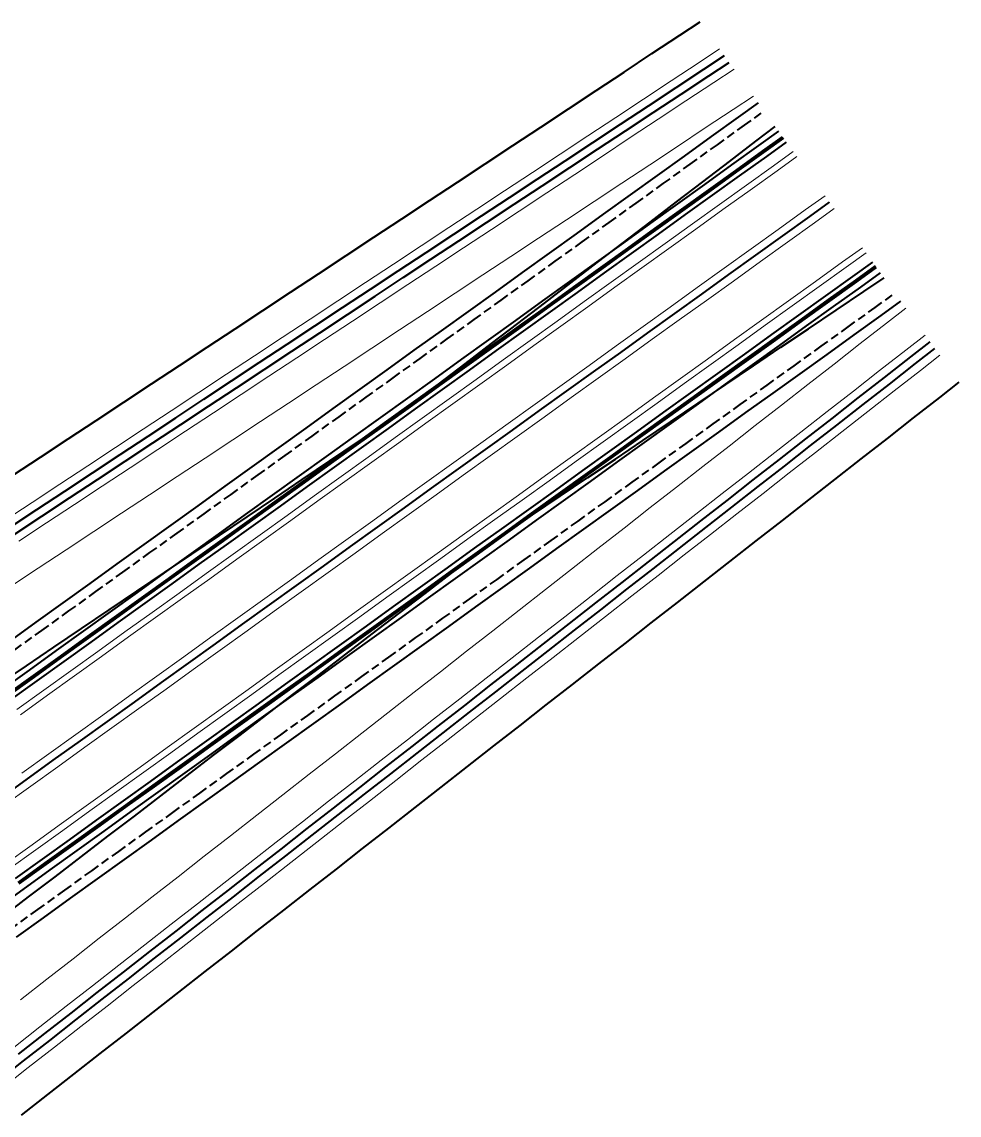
# Model space of a CAD drawing. Header units: feet. Extents: x 85617 to 85865, y 436878 to 437298.
# Drawn here: x 85809.1 to 85865.5, y 437232.1 to 437297.8 of the extents above; entities that cross this region are included whole.
import ezdxf

# ---------------------------------------------------------------- set-up
doc = ezdxf.new("R2010")
doc.units = ezdxf.units.FT
doc.header["$MEASUREMENT"] = 0
for name, pattern in [('( Dashed )', [0.75, 0.5, -0.25]), ('AM-AS', [16, 10, -2, 2, -2]), ('BV-GELEIDERAIL', [16, 10, -3, -3]), ('VW-3-3_STREEP15-N', [6, 3, -3]), ('VW-DOORGETROKKEN_015-N', [0])]:
    doc.linetypes.add(name, pattern=pattern)
for name, color, linetype, lineweight in [('N-WE-AM-AS-G', 10, 'AM-AS', 13), ('N-WE-BV-GELEIDECONSTRUCTIE_ACHTERZIJDE-G', 210, 'Continuous', 40), ('N-WE-BV-GELEIDECONSTRUCTIE_GELEIDERAIL-G', 210, 'BV-GELEIDERAIL', 40), ('N-WE-BV-GELEIDECONSTRUCTIE_UITBUIGING-G', 30, '( Dashed )', 40), ('N-WE-BV-GELEIDECONSTRUCTIE_VOORZIJDE-G', 210, 'Continuous', 40), ('N-WE-GW-BERM-G', 90, 'Continuous', 40), ('N-WE-GW-CUNET-G', 90, 'Continuous', 40), ('N-WE-GW-GRONDWERKLIJN_TEEN-G', 90, 'Continuous', 0), ('N-WE-GW-WATERGANG_BODEM-G', 90, 'Continuous', 40), ('N-WE-GW-WATERGANG_INSTEEK-G', 90, 'Continuous', 40), ('N-WE-GW-WATERGANG_WATERLIJN_WINTERPEIL-G', 7, 'Continuous', 0), ('N-WE-GW-ZANDLIJN-G', 20, 'Continuous', 40), ('N-WE-VH-KANTVERHARDING-G', 7, 'Continuous', 0), ('N-WE-VH-VERHARDING_KNIKLIJN-G', 251, 'Continuous', 40), ('N-WE-VW-MARKERING_LANGS_STREEP_33_015-G', 7, 'VW-3-3_STREEP15-N', 0), ('N-WE-VW-MARKERING_LANGS_STREEP_DOORGETROKKEN_015-G', 7, 'VW-DOORGETROKKEN_015-N', 0)]:
    doc.layers.add(name, color=color, linetype=linetype, lineweight=lineweight)

# ---------------------------------------------------------------- blocks, each defined once
blk = doc.blocks.new('*U4')
at = {"layer": 'N-WE-GW-CUNET-G', "flags": 128}
blk.add_lwpolyline([(85832.582, 437274.808), (85834.171, 437276.024), (85835.76, 437277.24), (85837.349, 437278.456), (85838.938, 437279.672), (85840.527, 437280.888), (85842.116, 437282.105), (85843.704, 437283.321), (85845.293, 437284.537), (85846.882, 437285.753), (85848.471, 437286.969), (85850.06, 437288.185), (85851.649, 437289.401), (85853.238, 437290.617), (85854.404, 437291.509)], dxfattribs=at)
blk = doc.blocks.new('*U5')
at = {"layer": 'N-WE-GW-CUNET-G', "flags": 128}
blk.add_lwpolyline([(85838.16, 437267.048), (85839.819, 437268.166), (85841.478, 437269.285), (85843.137, 437270.404), (85844.796, 437271.522), (85846.455, 437272.641), (85848.114, 437273.76), (85849.773, 437274.878), (85851.432, 437275.997), (85853.091, 437277.116), (85854.75, 437278.234), (85856.409, 437279.353), (85858.068, 437280.472), (85859.727, 437281.59), (85860.944, 437282.411)], dxfattribs=at)

msp = doc.modelspace()

# ---------------------------------------------------------------- linework, layer by layer
at = {"layer": 'N-WE-AM-AS-G'}
msp.add_polyline3d([(85808.982, 437251.958, 1.75), (85811.012, 437253.417, 1.7), (85813.042, 437254.876, 1.65), (85815.072, 437256.336, 1.6), (85817.102, 437257.795, 1.55), (85819.132, 437259.254, 1.5), (85821.162, 437260.713, 1.45), (85823.191, 437262.173, 1.4), (85825.221, 437263.632, 1.35), (85827.251, 437265.091, 1.3), (85829.281, 437266.55, 1.25), (85831.311, 437268.009, 1.2), (85833.341, 437269.469, 1.15), (85835.371, 437270.928, 1.1), (85837.401, 437272.387, 1.05), (85839.431, 437273.846, 1), (85841.461, 437275.306, 0.95), (85843.491, 437276.765, 0.9), (85845.521, 437278.224, 0.85), (85847.551, 437279.683, 0.8), (85849.581, 437281.142, 0.75), (85851.611, 437282.602, 0.7), (85853.641, 437284.061, 0.65), (85855.671, 437285.52, 0.6), (85857.674, 437286.96, 0.551)], dxfattribs=at)
at = {"layer": 'N-WE-BV-GELEIDECONSTRUCTIE_ACHTERZIJDE-G'}
for points in [[(85807.954, 437257.671, 1.504), (85809.578, 437258.839, 1.464), (85811.202, 437260.006, 1.424), (85812.826, 437261.173, 1.384), (85814.45, 437262.341, 1.344), (85816.074, 437263.508, 1.304), (85817.697, 437264.676, 1.264), (85819.321, 437265.843, 1.224), (85820.945, 437267.01, 1.184), (85822.569, 437268.178, 1.144), (85824.193, 437269.345, 1.104), (85825.817, 437270.513, 1.064), (85827.441, 437271.68, 1.024), (85829.065, 437272.847, 0.984), (85830.689, 437274.015, 0.944), (85832.313, 437275.182, 0.904), (85833.937, 437276.349, 0.864), (85835.561, 437277.517, 0.824), (85837.185, 437278.684, 0.784), (85838.809, 437279.852, 0.744), (85840.433, 437281.019, 0.704), (85842.057, 437282.186, 0.664), (85843.681, 437283.354, 0.624), (85845.305, 437284.521, 0.584), (85846.929, 437285.688, 0.544), (85848.553, 437286.856, 0.504), (85850.177, 437288.023, 0.464), (85851.801, 437289.191, 0.424), (85853.424, 437290.358, 0.384), (85854.616, 437291.214, 0.355)], [(85807.954, 437257.671, 2.294), (85809.578, 437258.839, 2.254), (85811.202, 437260.006, 2.214), (85812.826, 437261.173, 2.174), (85814.45, 437262.341, 2.134), (85816.074, 437263.508, 2.094), (85817.697, 437264.676, 2.054), (85819.321, 437265.843, 2.014), (85820.945, 437267.01, 1.974), (85822.569, 437268.178, 1.934), (85824.193, 437269.345, 1.894), (85825.817, 437270.513, 1.854), (85827.441, 437271.68, 1.814), (85829.065, 437272.847, 1.774), (85830.689, 437274.015, 1.734), (85832.313, 437275.182, 1.694), (85833.937, 437276.349, 1.654), (85835.561, 437277.517, 1.614), (85837.185, 437278.684, 1.574), (85838.809, 437279.852, 1.534), (85840.433, 437281.019, 1.494), (85842.057, 437282.186, 1.454), (85843.681, 437283.354, 1.414), (85845.305, 437284.521, 1.374), (85846.929, 437285.688, 1.334), (85848.553, 437286.856, 1.294), (85850.177, 437288.023, 1.254), (85851.801, 437289.191, 1.214), (85853.424, 437290.358, 1.174), (85854.616, 437291.214, 1.145)], [(85807.574, 437244.494, 1.664), (85809.198, 437245.661, 1.624), (85810.822, 437246.828, 1.584), (85812.446, 437247.996, 1.544), (85814.07, 437249.163, 1.504), (85815.694, 437250.33, 1.464), (85817.318, 437251.498, 1.424), (85818.942, 437252.665, 1.384), (85820.566, 437253.833, 1.344), (85822.19, 437255, 1.304), (85823.814, 437256.167, 1.264), (85825.438, 437257.335, 1.224), (85827.062, 437258.502, 1.184), (85828.685, 437259.67, 1.144), (85830.309, 437260.837, 1.104), (85831.933, 437262.004, 1.064), (85833.557, 437263.172, 1.024), (85835.181, 437264.339, 0.984), (85836.805, 437265.506, 0.944), (85838.429, 437266.674, 0.904), (85840.053, 437267.841, 0.864), (85841.677, 437269.009, 0.824), (85843.301, 437270.176, 0.784), (85844.925, 437271.343, 0.744), (85846.549, 437272.511, 0.704), (85848.173, 437273.678, 0.664), (85849.797, 437274.845, 0.624), (85851.421, 437276.013, 0.584), (85853.045, 437277.18, 0.544), (85854.669, 437278.348, 0.504), (85856.293, 437279.515, 0.464), (85857.917, 437280.682, 0.424), (85859.541, 437281.85, 0.384), (85860.732, 437282.706, 0.355)], [(85807.574, 437244.494, 2.454), (85809.198, 437245.661, 2.414), (85810.822, 437246.828, 2.374), (85812.446, 437247.996, 2.334), (85814.07, 437249.163, 2.294), (85815.694, 437250.33, 2.254), (85817.318, 437251.498, 2.214), (85818.942, 437252.665, 2.174), (85820.566, 437253.833, 2.134), (85822.19, 437255, 2.094), (85823.814, 437256.167, 2.054), (85825.438, 437257.335, 2.014), (85827.062, 437258.502, 1.974), (85828.685, 437259.67, 1.934), (85830.309, 437260.837, 1.894), (85831.933, 437262.004, 1.854), (85833.557, 437263.172, 1.814), (85835.181, 437264.339, 1.774), (85836.805, 437265.506, 1.734), (85838.429, 437266.674, 1.694), (85840.053, 437267.841, 1.654), (85841.677, 437269.009, 1.614), (85843.301, 437270.176, 1.574), (85844.925, 437271.343, 1.534), (85846.549, 437272.511, 1.494), (85848.173, 437273.678, 1.454), (85849.797, 437274.845, 1.414), (85851.421, 437276.013, 1.374), (85853.045, 437277.18, 1.334), (85854.669, 437278.348, 1.294), (85856.293, 437279.515, 1.254), (85857.917, 437280.682, 1.214), (85859.541, 437281.85, 1.174), (85860.732, 437282.706, 1.145)]]:
    msp.add_polyline3d(points, dxfattribs=at)
at = {"layer": 'N-WE-BV-GELEIDECONSTRUCTIE_GELEIDERAIL-G'}
for points in [[(85808.187, 437257.347, 1.524), (85809.811, 437258.514, 1.484), (85811.435, 437259.681, 1.444), (85813.059, 437260.849, 1.404), (85814.683, 437262.016, 1.364), (85816.307, 437263.183, 1.324), (85817.931, 437264.351, 1.284), (85819.555, 437265.518, 1.244), (85821.179, 437266.686, 1.204), (85822.803, 437267.853, 1.164), (85824.427, 437269.02, 1.124), (85826.051, 437270.188, 1.084), (85827.675, 437271.355, 1.044), (85829.299, 437272.522, 1.004), (85830.923, 437273.69, 0.964), (85832.547, 437274.857, 0.924), (85834.17, 437276.025, 0.884), (85835.794, 437277.192, 0.844), (85837.418, 437278.359, 0.804), (85839.042, 437279.527, 0.764), (85840.666, 437280.694, 0.724), (85842.29, 437281.862, 0.684), (85843.914, 437283.029, 0.644), (85845.538, 437284.196, 0.604), (85847.162, 437285.364, 0.564), (85848.786, 437286.531, 0.524), (85850.41, 437287.698, 0.484), (85852.034, 437288.866, 0.444), (85853.658, 437290.033, 0.404), (85854.849, 437290.89, 0.375)], [(85808.965, 437245.986, 1.644), (85810.589, 437247.153, 1.604), (85812.212, 437248.321, 1.564), (85813.836, 437249.488, 1.524), (85815.46, 437250.655, 1.484), (85817.084, 437251.823, 1.444), (85818.708, 437252.99, 1.404), (85820.332, 437254.157, 1.364), (85821.956, 437255.325, 1.324), (85823.58, 437256.492, 1.284), (85825.204, 437257.66, 1.244), (85826.828, 437258.827, 1.204), (85828.452, 437259.994, 1.164), (85830.076, 437261.162, 1.124), (85831.7, 437262.329, 1.084), (85833.324, 437263.496, 1.044), (85834.948, 437264.664, 1.004), (85836.572, 437265.831, 0.964), (85838.196, 437266.999, 0.924), (85839.82, 437268.166, 0.884), (85841.444, 437269.333, 0.844), (85843.068, 437270.501, 0.804), (85844.692, 437271.668, 0.764), (85846.316, 437272.835, 0.724), (85847.939, 437274.003, 0.684), (85849.563, 437275.17, 0.644), (85851.187, 437276.338, 0.604), (85852.811, 437277.505, 0.564), (85854.435, 437278.672, 0.524), (85856.059, 437279.84, 0.484), (85857.683, 437281.007, 0.444), (85859.307, 437282.174, 0.404), (85860.498, 437283.031, 0.375)]]:
    msp.add_polyline3d(points, dxfattribs=at)
at = {"layer": 'N-WE-BV-GELEIDECONSTRUCTIE_UITBUIGING-G'}
for points in [[(85808.702, 437260.057, 1.389), (85810.326, 437261.224, 1.349), (85811.95, 437262.391, 1.309), (85813.574, 437263.559, 1.269), (85815.198, 437264.726, 1.229), (85816.822, 437265.894, 1.189), (85818.446, 437267.061, 1.149), (85820.07, 437268.228, 1.109), (85821.694, 437269.396, 1.069), (85823.318, 437270.563, 1.029), (85824.942, 437271.73, 0.989), (85826.566, 437272.898, 0.949), (85828.19, 437274.065, 0.909), (85829.814, 437275.233, 0.869), (85831.438, 437276.4, 0.829), (85833.061, 437277.567, 0.789), (85834.685, 437278.735, 0.749), (85836.309, 437279.902, 0.709), (85837.933, 437281.07, 0.669), (85839.557, 437282.237, 0.629), (85841.181, 437283.404, 0.589), (85842.805, 437284.572, 0.549), (85844.429, 437285.739, 0.509), (85846.053, 437286.906, 0.469), (85847.677, 437288.074, 0.429), (85849.301, 437289.241, 0.389), (85850.925, 437290.409, 0.349), (85852.549, 437291.576, 0.309), (85853.74, 437292.432, 0.28)], [(85808.45, 437243.276, 1.589), (85810.074, 437244.443, 1.549), (85811.698, 437245.61, 1.509), (85813.321, 437246.778, 1.469), (85814.945, 437247.945, 1.429), (85816.569, 437249.113, 1.389), (85818.193, 437250.28, 1.349), (85819.817, 437251.447, 1.309), (85821.441, 437252.615, 1.269), (85823.065, 437253.782, 1.229), (85824.689, 437254.949, 1.189), (85826.313, 437256.117, 1.149), (85827.937, 437257.284, 1.109), (85829.561, 437258.452, 1.069), (85831.185, 437259.619, 1.029), (85832.809, 437260.786, 0.989), (85834.433, 437261.954, 0.949), (85836.057, 437263.121, 0.909), (85837.681, 437264.288, 0.869), (85839.305, 437265.456, 0.829), (85840.929, 437266.623, 0.789), (85842.553, 437267.791, 0.749), (85844.177, 437268.958, 0.709), (85845.801, 437270.125, 0.669), (85847.425, 437271.293, 0.629), (85849.048, 437272.46, 0.589), (85850.672, 437273.627, 0.549), (85852.296, 437274.795, 0.509), (85853.92, 437275.962, 0.469), (85855.544, 437277.13, 0.429), (85857.168, 437278.297, 0.389), (85858.792, 437279.464, 0.349), (85860.416, 437280.632, 0.309), (85861.607, 437281.488, 0.28)]]:
    msp.add_polyline3d(points, dxfattribs=at)
at = {"layer": 'N-WE-BV-GELEIDECONSTRUCTIE_VOORZIJDE-G'}
for points in [[(85808.421, 437257.022, 1.544), (85810.045, 437258.189, 1.504), (85811.669, 437259.357, 1.464), (85813.293, 437260.524, 1.424), (85814.917, 437261.691, 1.384), (85816.54, 437262.859, 1.344), (85818.164, 437264.026, 1.304), (85819.788, 437265.193, 1.264), (85821.412, 437266.361, 1.224), (85823.036, 437267.528, 1.184), (85824.66, 437268.696, 1.144), (85826.284, 437269.863, 1.104), (85827.908, 437271.03, 1.064), (85829.532, 437272.198, 1.024), (85831.156, 437273.365, 0.984), (85832.78, 437274.532, 0.944), (85834.404, 437275.7, 0.904), (85836.028, 437276.867, 0.864), (85837.652, 437278.035, 0.824), (85839.276, 437279.202, 0.784), (85840.9, 437280.369, 0.744), (85842.524, 437281.537, 0.704), (85844.148, 437282.704, 0.664), (85845.772, 437283.871, 0.624), (85847.396, 437285.039, 0.584), (85849.02, 437286.206, 0.544), (85850.644, 437287.374, 0.504), (85852.267, 437288.541, 0.464), (85853.891, 437289.708, 0.424), (85855.083, 437290.565, 0.395)], [(85808.421, 437257.022, 2.294), (85810.045, 437258.189, 2.254), (85811.669, 437259.357, 2.214), (85813.293, 437260.524, 2.174), (85814.917, 437261.691, 2.134), (85816.54, 437262.859, 2.094), (85818.164, 437264.026, 2.054), (85819.788, 437265.193, 2.014), (85821.412, 437266.361, 1.974), (85823.036, 437267.528, 1.934), (85824.66, 437268.696, 1.894), (85826.284, 437269.863, 1.854), (85827.908, 437271.03, 1.814), (85829.532, 437272.198, 1.774), (85831.156, 437273.365, 1.734), (85832.78, 437274.532, 1.694), (85834.404, 437275.7, 1.654), (85836.028, 437276.867, 1.614), (85837.652, 437278.035, 1.574), (85839.276, 437279.202, 1.534), (85840.9, 437280.369, 1.494), (85842.524, 437281.537, 1.454), (85844.148, 437282.704, 1.414), (85845.772, 437283.871, 1.374), (85847.396, 437285.039, 1.334), (85849.02, 437286.206, 1.294), (85850.644, 437287.374, 1.254), (85852.267, 437288.541, 1.214), (85853.891, 437289.708, 1.174), (85855.083, 437290.565, 1.145)], [(85808.731, 437246.311, 1.664), (85810.355, 437247.478, 1.624), (85811.979, 437248.645, 1.584), (85813.603, 437249.813, 1.544), (85815.227, 437250.98, 1.504), (85816.851, 437252.147, 1.464), (85818.475, 437253.315, 1.424), (85820.099, 437254.482, 1.384), (85821.723, 437255.65, 1.344), (85823.347, 437256.817, 1.304), (85824.971, 437257.984, 1.264), (85826.595, 437259.152, 1.224), (85828.219, 437260.319, 1.184), (85829.842, 437261.486, 1.144), (85831.466, 437262.654, 1.104), (85833.09, 437263.821, 1.064), (85834.714, 437264.989, 1.024), (85836.338, 437266.156, 0.984), (85837.962, 437267.323, 0.944), (85839.586, 437268.491, 0.904), (85841.21, 437269.658, 0.864), (85842.834, 437270.825, 0.824), (85844.458, 437271.993, 0.784), (85846.082, 437273.16, 0.744), (85847.706, 437274.328, 0.704), (85849.33, 437275.495, 0.664), (85850.954, 437276.662, 0.624), (85852.578, 437277.83, 0.584), (85854.202, 437278.997, 0.544), (85855.826, 437280.165, 0.504), (85857.45, 437281.332, 0.464), (85859.074, 437282.499, 0.424), (85860.265, 437283.356, 0.395)], [(85808.731, 437246.311, 2.414), (85810.355, 437247.478, 2.374), (85811.979, 437248.645, 2.334), (85813.603, 437249.813, 2.294), (85815.227, 437250.98, 2.254), (85816.851, 437252.147, 2.214), (85818.475, 437253.315, 2.174), (85820.099, 437254.482, 2.134), (85821.723, 437255.65, 2.094), (85823.347, 437256.817, 2.054), (85824.971, 437257.984, 2.014), (85826.595, 437259.152, 1.974), (85828.219, 437260.319, 1.934), (85829.842, 437261.486, 1.894), (85831.466, 437262.654, 1.854), (85833.09, 437263.821, 1.814), (85834.714, 437264.989, 1.774), (85836.338, 437266.156, 1.734), (85837.962, 437267.323, 1.694), (85839.586, 437268.491, 1.654), (85841.21, 437269.658, 1.614), (85842.834, 437270.825, 1.574), (85844.458, 437271.993, 1.534), (85846.082, 437273.16, 1.494), (85847.706, 437274.328, 1.454), (85849.33, 437275.495, 1.414), (85850.954, 437276.662, 1.374), (85852.578, 437277.83, 1.334), (85854.202, 437278.997, 1.294), (85855.826, 437280.165, 1.254), (85857.45, 437281.332, 1.214), (85859.074, 437282.499, 1.174), (85860.265, 437283.356, 1.145)]]:
    msp.add_polyline3d(points, dxfattribs=at)
at = {"layer": 'N-WE-GW-BERM-G'}
for points in [[(85808.352, 437260.544, 1.359), (85809.976, 437261.711, 1.319), (85811.6, 437262.879, 1.279), (85813.224, 437264.046, 1.239), (85814.848, 437265.213, 1.199), (85816.472, 437266.381, 1.159), (85818.096, 437267.548, 1.119), (85819.72, 437268.716, 1.079), (85821.344, 437269.883, 1.039), (85822.968, 437271.05, 0.999), (85824.591, 437272.218, 0.959), (85826.215, 437273.385, 0.919), (85827.839, 437274.552, 0.879), (85829.463, 437275.72, 0.839), (85831.087, 437276.887, 0.799), (85832.711, 437278.055, 0.759), (85834.335, 437279.222, 0.719), (85835.959, 437280.389, 0.679), (85837.583, 437281.557, 0.639), (85839.207, 437282.724, 0.599), (85840.831, 437283.891, 0.559), (85842.455, 437285.059, 0.519), (85844.079, 437286.226, 0.479), (85845.703, 437287.394, 0.439), (85847.327, 437288.561, 0.399), (85848.951, 437289.728, 0.359), (85850.575, 437290.896, 0.319), (85852.199, 437292.063, 0.279), (85853.39, 437292.919, 0.25)], [(85808.8, 437242.788, 1.559), (85810.424, 437243.956, 1.519), (85812.048, 437245.123, 1.479), (85813.672, 437246.291, 1.439), (85815.296, 437247.458, 1.399), (85816.92, 437248.625, 1.359), (85818.544, 437249.793, 1.319), (85820.168, 437250.96, 1.279), (85821.791, 437252.127, 1.239), (85823.415, 437253.295, 1.199), (85825.039, 437254.462, 1.159), (85826.663, 437255.63, 1.119), (85828.287, 437256.797, 1.079), (85829.911, 437257.964, 1.039), (85831.535, 437259.132, 0.999), (85833.159, 437260.299, 0.959), (85834.783, 437261.466, 0.919), (85836.407, 437262.634, 0.879), (85838.031, 437263.801, 0.839), (85839.655, 437264.969, 0.799), (85841.279, 437266.136, 0.759), (85842.903, 437267.303, 0.719), (85844.527, 437268.471, 0.679), (85846.151, 437269.638, 0.639), (85847.775, 437270.806, 0.599), (85849.399, 437271.973, 0.559), (85851.023, 437273.14, 0.519), (85852.647, 437274.308, 0.479), (85854.271, 437275.475, 0.439), (85855.895, 437276.642, 0.399), (85857.518, 437277.81, 0.359), (85859.142, 437278.977, 0.319), (85860.766, 437280.145, 0.279), (85861.958, 437281.001, 0.25)]]:
    msp.add_polyline3d(points, dxfattribs=at)
at = {"layer": 'N-WE-GW-GRONDWERKLIJN_TEEN-G'}
for points in [[(85808.436, 437263.853, 0), (85810.107, 437264.956, 0), (85811.777, 437266.058, 0), (85813.448, 437267.161, 0), (85815.119, 437268.263, 0), (85816.789, 437269.365, 0), (85818.46, 437270.468, 0), (85820.131, 437271.57, 0), (85821.801, 437272.673, 0), (85823.472, 437273.775, 0), (85825.143, 437274.877, 0), (85826.813, 437275.98, 0), (85828.484, 437277.082, 0), (85830.155, 437278.185, 0), (85831.825, 437279.287, 0), (85833.496, 437280.39, 0), (85835.167, 437281.492, 0), (85836.837, 437282.594, 0), (85838.508, 437283.697, 0), (85840.178, 437284.799, 0), (85841.849, 437285.902, 0), (85843.52, 437287.004, 0), (85845.19, 437288.107, 0), (85846.861, 437289.209, 0), (85848.532, 437290.311, 0), (85850.202, 437291.414, 0), (85851.873, 437292.516, 0), (85853.099, 437293.325, 0)], [(85809.043, 437239.024, 0), (85810.62, 437240.257, 0), (85812.197, 437241.489, 0), (85813.774, 437242.721, 0), (85815.352, 437243.954, 0), (85816.929, 437245.186, 0), (85818.506, 437246.418, 0), (85820.083, 437247.651, 0), (85821.661, 437248.883, 0), (85823.238, 437250.115, 0), (85824.815, 437251.348, 0), (85826.392, 437252.58, 0), (85827.97, 437253.812, 0), (85829.547, 437255.045, 0), (85831.124, 437256.277, 0), (85832.701, 437257.509, 0), (85834.279, 437258.742, 0), (85835.856, 437259.974, 0), (85837.433, 437261.206, 0), (85839.01, 437262.439, 0), (85840.588, 437263.671, 0), (85842.165, 437264.903, 0), (85843.742, 437266.136, 0), (85845.319, 437267.368, 0), (85846.897, 437268.6, 0), (85848.474, 437269.833, 0), (85850.051, 437271.065, 0), (85851.629, 437272.297, 0), (85853.206, 437273.53, 0), (85854.783, 437274.762, 0), (85856.36, 437275.994, 0), (85857.938, 437277.227, 0), (85859.515, 437278.459, 0), (85861.092, 437279.691, 0), (85862.249, 437280.595, 0)]]:
    msp.add_polyline3d(points, dxfattribs=at)
at = {"layer": 'N-WE-GW-WATERGANG_BODEM-G'}
for points in [[(85808.356, 437267.392, -1.25), (85810.026, 437268.494, -1.25), (85811.697, 437269.596, -1.25), (85813.368, 437270.699, -1.25), (85815.038, 437271.801, -1.25), (85816.709, 437272.904, -1.25), (85818.38, 437274.006, -1.25), (85820.05, 437275.109, -1.25), (85821.721, 437276.211, -1.25), (85823.392, 437277.313, -1.25), (85825.062, 437278.416, -1.25), (85826.733, 437279.518, -1.25), (85828.403, 437280.621, -1.25), (85830.074, 437281.723, -1.25), (85831.745, 437282.826, -1.25), (85833.415, 437283.928, -1.25), (85835.086, 437285.03, -1.25), (85836.757, 437286.133, -1.25), (85838.427, 437287.235, -1.25), (85840.098, 437288.338, -1.25), (85841.769, 437289.44, -1.25), (85843.439, 437290.542, -1.25), (85845.11, 437291.645, -1.25), (85846.781, 437292.747, -1.25), (85848.451, 437293.85, -1.25), (85850.122, 437294.952, -1.25), (85851.347, 437295.761, -1.25)], [(85808.648, 437266.986, -1.25), (85810.318, 437268.088, -1.25), (85811.989, 437269.19, -1.25), (85813.659, 437270.293, -1.25), (85815.33, 437271.395, -1.25), (85817.001, 437272.498, -1.25), (85818.671, 437273.6, -1.25), (85820.342, 437274.703, -1.25), (85822.013, 437275.805, -1.25), (85823.683, 437276.907, -1.25), (85825.354, 437278.01, -1.25), (85827.025, 437279.112, -1.25), (85828.695, 437280.215, -1.25), (85830.366, 437281.317, -1.25), (85832.037, 437282.42, -1.25), (85833.707, 437283.522, -1.25), (85835.378, 437284.624, -1.25), (85837.049, 437285.727, -1.25), (85838.719, 437286.829, -1.25), (85840.39, 437287.932, -1.25), (85842.061, 437289.034, -1.25), (85843.731, 437290.136, -1.25), (85845.402, 437291.239, -1.25), (85847.072, 437292.341, -1.25), (85848.743, 437293.444, -1.25), (85850.414, 437294.546, -1.25), (85851.639, 437295.355, -1.25)], [(85807.639, 437234.124, -1.25), (85809.216, 437235.356, -1.25), (85810.794, 437236.588, -1.25), (85812.371, 437237.821, -1.25), (85813.948, 437239.053, -1.25), (85815.525, 437240.285, -1.25), (85817.103, 437241.518, -1.25), (85818.68, 437242.75, -1.25), (85820.257, 437243.982, -1.25), (85821.834, 437245.215, -1.25), (85823.412, 437246.447, -1.25), (85824.989, 437247.679, -1.25), (85826.566, 437248.912, -1.25), (85828.143, 437250.144, -1.25), (85829.721, 437251.376, -1.25), (85831.298, 437252.609, -1.25), (85832.875, 437253.841, -1.25), (85834.452, 437255.073, -1.25), (85836.03, 437256.306, -1.25), (85837.607, 437257.538, -1.25), (85839.184, 437258.77, -1.25), (85840.762, 437260.003, -1.25), (85842.339, 437261.235, -1.25), (85843.916, 437262.467, -1.25), (85845.493, 437263.7, -1.25), (85847.071, 437264.932, -1.25), (85848.648, 437266.164, -1.25), (85850.225, 437267.397, -1.25), (85851.802, 437268.629, -1.25), (85853.38, 437269.861, -1.25), (85854.957, 437271.094, -1.25), (85856.534, 437272.326, -1.25), (85858.111, 437273.558, -1.25), (85859.689, 437274.791, -1.25), (85861.266, 437276.023, -1.25), (85862.843, 437277.256, -1.25), (85864, 437278.16, -1.25)], [(85808.924, 437235.762, -1.25), (85810.502, 437236.994, -1.25), (85812.079, 437238.227, -1.25), (85813.656, 437239.459, -1.25), (85815.234, 437240.691, -1.25), (85816.811, 437241.924, -1.25), (85818.388, 437243.156, -1.25), (85819.965, 437244.388, -1.25), (85821.543, 437245.621, -1.25), (85823.12, 437246.853, -1.25), (85824.697, 437248.085, -1.25), (85826.274, 437249.318, -1.25), (85827.852, 437250.55, -1.25), (85829.429, 437251.782, -1.25), (85831.006, 437253.015, -1.25), (85832.583, 437254.247, -1.25), (85834.161, 437255.479, -1.25), (85835.738, 437256.712, -1.25), (85837.315, 437257.944, -1.25), (85838.892, 437259.176, -1.25), (85840.47, 437260.409, -1.25), (85842.047, 437261.641, -1.25), (85843.624, 437262.873, -1.25), (85845.201, 437264.106, -1.25), (85846.779, 437265.338, -1.25), (85848.356, 437266.57, -1.25), (85849.933, 437267.803, -1.25), (85851.51, 437269.035, -1.25), (85853.088, 437270.267, -1.25), (85854.665, 437271.5, -1.25), (85856.242, 437272.732, -1.25), (85857.82, 437273.964, -1.25), (85859.397, 437275.197, -1.25), (85860.974, 437276.429, -1.25), (85862.551, 437277.661, -1.25), (85863.708, 437278.566, -1.25)]]:
    msp.add_polyline3d(points, dxfattribs=at)
at = {"layer": 'N-WE-GW-WATERGANG_INSTEEK-G'}
for points in [[(85808.567, 437270.524, 0), (85810.238, 437271.626, 0), (85811.908, 437272.729, 0), (85813.579, 437273.831, 0), (85815.25, 437274.934, 0), (85816.92, 437276.036, 0), (85818.591, 437277.139, 0), (85820.262, 437278.241, 0), (85821.932, 437279.343, 0), (85823.603, 437280.446, 0), (85825.274, 437281.548, 0), (85826.944, 437282.651, 0), (85828.615, 437283.753, 0), (85830.286, 437284.855, 0), (85831.956, 437285.958, 0), (85833.627, 437287.06, 0), (85835.298, 437288.163, 0), (85836.968, 437289.265, 0), (85838.639, 437290.368, 0), (85840.309, 437291.47, 0), (85841.98, 437292.572, 0), (85843.651, 437293.675, 0), (85845.321, 437294.777, 0), (85846.992, 437295.88, 0), (85848.663, 437296.982, 0), (85849.888, 437297.791, 0)], [(85809.098, 437232.094, 0), (85810.676, 437233.326, 0), (85812.253, 437234.558, 0), (85813.83, 437235.791, 0), (85815.407, 437237.023, 0), (85816.985, 437238.255, 0), (85818.562, 437239.488, 0), (85820.139, 437240.72, 0), (85821.716, 437241.952, 0), (85823.294, 437243.185, 0), (85824.871, 437244.417, 0), (85826.448, 437245.649, 0), (85828.025, 437246.882, 0), (85829.603, 437248.114, 0), (85831.18, 437249.346, 0), (85832.757, 437250.579, 0), (85834.334, 437251.811, 0), (85835.912, 437253.044, 0), (85837.489, 437254.276, 0), (85839.066, 437255.508, 0), (85840.643, 437256.741, 0), (85842.221, 437257.973, 0), (85843.798, 437259.205, 0), (85845.375, 437260.438, 0), (85846.953, 437261.67, 0), (85848.53, 437262.902, 0), (85850.107, 437264.135, 0), (85851.684, 437265.367, 0), (85853.262, 437266.599, 0), (85854.839, 437267.832, 0), (85856.416, 437269.064, 0), (85857.993, 437270.296, 0), (85859.571, 437271.529, 0), (85861.148, 437272.761, 0), (85862.725, 437273.993, 0), (85864.302, 437275.226, 0), (85865.459, 437276.13, 0)]]:
    msp.add_polyline3d(points, dxfattribs=at)
at = {"layer": 'N-WE-GW-WATERGANG_WATERLIJN_WINTERPEIL-G'}
for points in [[(85808.064, 437267.798, -1), (85809.735, 437268.9, -1), (85811.405, 437270.002, -1), (85813.076, 437271.105, -1), (85814.746, 437272.207, -1), (85816.417, 437273.31, -1), (85818.088, 437274.412, -1), (85819.758, 437275.515, -1), (85821.429, 437276.617, -1), (85823.1, 437277.719, -1), (85824.77, 437278.822, -1), (85826.441, 437279.924, -1), (85828.112, 437281.027, -1), (85829.782, 437282.129, -1), (85831.453, 437283.231, -1), (85833.124, 437284.334, -1), (85834.794, 437285.436, -1), (85836.465, 437286.539, -1), (85838.136, 437287.641, -1), (85839.806, 437288.744, -1), (85841.477, 437289.846, -1), (85843.147, 437290.948, -1), (85844.818, 437292.051, -1), (85846.489, 437293.153, -1), (85848.159, 437294.256, -1), (85849.83, 437295.358, -1), (85851.056, 437296.167, -1)], [(85808.939, 437266.58, -1), (85810.61, 437267.682, -1), (85812.281, 437268.784, -1), (85813.951, 437269.887, -1), (85815.622, 437270.989, -1), (85817.293, 437272.092, -1), (85818.963, 437273.194, -1), (85820.634, 437274.297, -1), (85822.305, 437275.399, -1), (85823.975, 437276.501, -1), (85825.646, 437277.604, -1), (85827.317, 437278.706, -1), (85828.987, 437279.809, -1), (85830.658, 437280.911, -1), (85832.328, 437282.014, -1), (85833.999, 437283.116, -1), (85835.67, 437284.218, -1), (85837.34, 437285.321, -1), (85839.011, 437286.423, -1), (85840.682, 437287.526, -1), (85842.352, 437288.628, -1), (85844.023, 437289.73, -1), (85845.694, 437290.833, -1), (85847.364, 437291.935, -1), (85849.035, 437293.038, -1), (85850.706, 437294.14, -1), (85851.931, 437294.949, -1)], [(85808.633, 437236.168, -1), (85810.21, 437237.4, -1), (85811.787, 437238.633, -1), (85813.364, 437239.865, -1), (85814.942, 437241.097, -1), (85816.519, 437242.33, -1), (85818.096, 437243.562, -1), (85819.673, 437244.794, -1), (85821.251, 437246.027, -1), (85822.828, 437247.259, -1), (85824.405, 437248.491, -1), (85825.982, 437249.724, -1), (85827.56, 437250.956, -1), (85829.137, 437252.188, -1), (85830.714, 437253.421, -1), (85832.292, 437254.653, -1), (85833.869, 437255.885, -1), (85835.446, 437257.118, -1), (85837.023, 437258.35, -1), (85838.601, 437259.582, -1), (85840.178, 437260.815, -1), (85841.755, 437262.047, -1), (85843.332, 437263.279, -1), (85844.91, 437264.512, -1), (85846.487, 437265.744, -1), (85848.064, 437266.976, -1), (85849.641, 437268.209, -1), (85851.219, 437269.441, -1), (85852.796, 437270.673, -1), (85854.373, 437271.906, -1), (85855.95, 437273.138, -1), (85857.528, 437274.37, -1), (85859.105, 437275.603, -1), (85860.682, 437276.835, -1), (85862.259, 437278.067, -1), (85863.417, 437278.971, -1)], [(85807.931, 437233.718, -1), (85809.508, 437234.95, -1), (85811.085, 437236.182, -1), (85812.663, 437237.415, -1), (85814.24, 437238.647, -1), (85815.817, 437239.879, -1), (85817.394, 437241.112, -1), (85818.972, 437242.344, -1), (85820.549, 437243.576, -1), (85822.126, 437244.809, -1), (85823.704, 437246.041, -1), (85825.281, 437247.273, -1), (85826.858, 437248.506, -1), (85828.435, 437249.738, -1), (85830.013, 437250.97, -1), (85831.59, 437252.203, -1), (85833.167, 437253.435, -1), (85834.744, 437254.667, -1), (85836.322, 437255.9, -1), (85837.899, 437257.132, -1), (85839.476, 437258.364, -1), (85841.053, 437259.597, -1), (85842.631, 437260.829, -1), (85844.208, 437262.061, -1), (85845.785, 437263.294, -1), (85847.362, 437264.526, -1), (85848.94, 437265.758, -1), (85850.517, 437266.991, -1), (85852.094, 437268.223, -1), (85853.671, 437269.455, -1), (85855.249, 437270.688, -1), (85856.826, 437271.92, -1), (85858.403, 437273.153, -1), (85859.98, 437274.385, -1), (85861.558, 437275.617, -1), (85863.135, 437276.85, -1), (85864.292, 437277.754, -1)]]:
    msp.add_polyline3d(points, dxfattribs=at)
at = {"layer": 'N-WE-GW-ZANDLIJN-G'}
for points in [[(85808.239, 437257.274, 0.581), (85809.863, 437258.441, 0.541), (85811.487, 437259.609, 0.501), (85813.111, 437260.776, 0.461), (85814.735, 437261.944, 0.421), (85816.359, 437263.111, 0.381), (85817.983, 437264.278, 0.341), (85819.607, 437265.446, 0.301), (85821.231, 437266.613, 0.261), (85822.855, 437267.781, 0.221), (85824.479, 437268.948, 0.181), (85826.103, 437270.115, 0.141), (85827.727, 437271.283, 0.101), (85829.351, 437272.45, 0.061), (85830.975, 437273.617, 0.021), (85832.599, 437274.785, -0.019), (85834.223, 437275.952, -0.059), (85835.847, 437277.12, -0.099), (85837.47, 437278.287, -0.139), (85839.094, 437279.454, -0.179), (85840.718, 437280.622, -0.219), (85842.342, 437281.789, -0.259), (85843.966, 437282.956, -0.299), (85845.59, 437284.124, -0.339), (85847.214, 437285.291, -0.379), (85848.838, 437286.459, -0.419), (85850.462, 437287.626, -0.459), (85852.086, 437288.793, -0.499), (85853.71, 437289.961, -0.539), (85854.901, 437290.817, -0.568)], [(85808.239, 437257.274, 0.581), (85809.863, 437258.441, 0.541), (85811.487, 437259.609, 0.501), (85813.111, 437260.776, 0.461), (85814.735, 437261.944, 0.421), (85816.359, 437263.111, 0.381), (85817.983, 437264.278, 0.341), (85819.607, 437265.446, 0.301), (85821.231, 437266.613, 0.261), (85822.855, 437267.781, 0.221), (85824.479, 437268.948, 0.181), (85826.103, 437270.115, 0.141), (85827.727, 437271.283, 0.101), (85829.351, 437272.45, 0.061), (85830.975, 437273.617, 0.021), (85832.599, 437274.785, -0.019), (85834.223, 437275.952, -0.059), (85835.847, 437277.12, -0.099), (85837.47, 437278.287, -0.139), (85839.094, 437279.454, -0.179), (85840.718, 437280.622, -0.219), (85842.342, 437281.789, -0.259), (85843.966, 437282.956, -0.299), (85845.59, 437284.124, -0.339), (85847.214, 437285.291, -0.379), (85848.838, 437286.459, -0.419), (85850.462, 437287.626, -0.459), (85852.086, 437288.793, -0.499), (85853.71, 437289.961, -0.539), (85854.901, 437290.817, -0.568)], [(85808.254, 437257.254, 0.582), (85809.878, 437258.421, 0.542), (85811.502, 437259.588, 0.502), (85813.126, 437260.756, 0.462), (85814.75, 437261.923, 0.422), (85816.374, 437263.09, 0.382), (85817.998, 437264.258, 0.342), (85819.622, 437265.425, 0.302), (85821.246, 437266.593, 0.262), (85822.87, 437267.76, 0.222), (85824.494, 437268.927, 0.182), (85826.118, 437270.095, 0.142), (85827.742, 437271.262, 0.102), (85829.365, 437272.429, 0.062), (85830.989, 437273.597, 0.022), (85832.613, 437274.764, -0.018), (85834.237, 437275.932, -0.058), (85835.861, 437277.099, -0.098), (85837.485, 437278.266, -0.138), (85839.109, 437279.434, -0.178), (85840.733, 437280.601, -0.218), (85842.357, 437281.769, -0.258), (85843.981, 437282.936, -0.298), (85845.605, 437284.103, -0.338), (85847.229, 437285.271, -0.378), (85848.853, 437286.438, -0.418), (85850.477, 437287.605, -0.458), (85852.101, 437288.773, -0.498), (85853.725, 437289.94, -0.538), (85854.916, 437290.797, -0.568)], [(85808.254, 437257.254, 0.582), (85809.878, 437258.421, 0.542), (85811.502, 437259.588, 0.502), (85813.126, 437260.756, 0.462), (85814.75, 437261.923, 0.422), (85816.374, 437263.09, 0.382), (85817.998, 437264.258, 0.342), (85819.622, 437265.425, 0.302), (85821.246, 437266.593, 0.262), (85822.87, 437267.76, 0.222), (85824.494, 437268.927, 0.182), (85826.118, 437270.095, 0.142), (85827.742, 437271.262, 0.102), (85829.365, 437272.429, 0.062), (85830.989, 437273.597, 0.022), (85832.613, 437274.764, -0.018), (85834.237, 437275.932, -0.058), (85835.861, 437277.099, -0.098), (85837.485, 437278.266, -0.138), (85839.109, 437279.434, -0.178), (85840.733, 437280.601, -0.218), (85842.357, 437281.769, -0.258), (85843.981, 437282.936, -0.298), (85845.605, 437284.103, -0.338), (85847.229, 437285.271, -0.378), (85848.853, 437286.438, -0.418), (85850.477, 437287.605, -0.458), (85852.101, 437288.773, -0.498), (85853.725, 437289.94, -0.538), (85854.916, 437290.797, -0.568)], [(85807.764, 437251.082, 0.78), (85809.388, 437252.25, 0.74), (85811.012, 437253.417, 0.7), (85812.636, 437254.585, 0.66), (85814.26, 437255.752, 0.62), (85815.884, 437256.919, 0.58), (85817.508, 437258.087, 0.54), (85819.132, 437259.254, 0.5), (85820.756, 437260.421, 0.46), (85822.38, 437261.589, 0.42), (85824.003, 437262.756, 0.38), (85825.627, 437263.924, 0.34), (85827.251, 437265.091, 0.3), (85828.875, 437266.258, 0.26), (85830.499, 437267.426, 0.22), (85832.123, 437268.593, 0.18), (85833.747, 437269.761, 0.14), (85835.371, 437270.928, 0.1), (85836.995, 437272.095, 0.06), (85838.619, 437273.263, 0.02), (85840.243, 437274.43, -0.02), (85841.867, 437275.597, -0.06), (85843.491, 437276.765, -0.1), (85845.115, 437277.932, -0.14), (85846.739, 437279.1, -0.18), (85848.363, 437280.267, -0.22), (85849.987, 437281.434, -0.26), (85851.611, 437282.602, -0.3), (85853.235, 437283.769, -0.34), (85854.859, 437284.936, -0.38), (85856.483, 437286.104, -0.42), (85857.674, 437286.96, -0.45)], [(85807.764, 437251.082, 0.78), (85809.388, 437252.25, 0.74), (85811.012, 437253.417, 0.7), (85812.636, 437254.585, 0.66), (85814.26, 437255.752, 0.62), (85815.884, 437256.919, 0.58), (85817.508, 437258.087, 0.54), (85819.132, 437259.254, 0.5), (85820.756, 437260.421, 0.46), (85822.38, 437261.589, 0.42), (85824.003, 437262.756, 0.38), (85825.627, 437263.924, 0.34), (85827.251, 437265.091, 0.3), (85828.875, 437266.258, 0.26), (85830.499, 437267.426, 0.22), (85832.123, 437268.593, 0.18), (85833.747, 437269.761, 0.14), (85835.371, 437270.928, 0.1), (85836.995, 437272.095, 0.06), (85838.619, 437273.263, 0.02), (85840.243, 437274.43, -0.02), (85841.867, 437275.597, -0.06), (85843.491, 437276.765, -0.1), (85845.115, 437277.932, -0.14), (85846.739, 437279.1, -0.18), (85848.363, 437280.267, -0.22), (85849.987, 437281.434, -0.26), (85851.611, 437282.602, -0.3), (85853.235, 437283.769, -0.34), (85854.859, 437284.936, -0.38), (85856.483, 437286.104, -0.42), (85857.674, 437286.96, -0.45)], [(85808.898, 437246.079, 0.702), (85810.522, 437247.246, 0.662), (85812.146, 437248.414, 0.622), (85813.77, 437249.581, 0.582), (85815.394, 437250.748, 0.542), (85817.017, 437251.916, 0.502), (85818.641, 437253.083, 0.462), (85820.265, 437254.25, 0.422), (85821.889, 437255.418, 0.382), (85823.513, 437256.585, 0.342), (85825.137, 437257.753, 0.302), (85826.761, 437258.92, 0.262), (85828.385, 437260.087, 0.222), (85830.009, 437261.255, 0.182), (85831.633, 437262.422, 0.142), (85833.257, 437263.589, 0.102), (85834.881, 437264.757, 0.062), (85836.505, 437265.924, 0.022), (85838.129, 437267.092, -0.018), (85839.753, 437268.259, -0.058), (85841.377, 437269.426, -0.098), (85843.001, 437270.594, -0.138), (85844.625, 437271.761, -0.178), (85846.249, 437272.928, -0.218), (85847.873, 437274.096, -0.258), (85849.497, 437275.263, -0.298), (85851.121, 437276.431, -0.338), (85852.744, 437277.598, -0.378), (85854.368, 437278.765, -0.418), (85855.992, 437279.933, -0.458), (85857.616, 437281.1, -0.498), (85859.24, 437282.267, -0.538), (85860.432, 437283.124, -0.568)], [(85808.898, 437246.079, 0.702), (85810.522, 437247.246, 0.662), (85812.146, 437248.414, 0.622), (85813.77, 437249.581, 0.582), (85815.394, 437250.748, 0.542), (85817.017, 437251.916, 0.502), (85818.641, 437253.083, 0.462), (85820.265, 437254.25, 0.422), (85821.889, 437255.418, 0.382), (85823.513, 437256.585, 0.342), (85825.137, 437257.753, 0.302), (85826.761, 437258.92, 0.262), (85828.385, 437260.087, 0.222), (85830.009, 437261.255, 0.182), (85831.633, 437262.422, 0.142), (85833.257, 437263.589, 0.102), (85834.881, 437264.757, 0.062), (85836.505, 437265.924, 0.022), (85838.129, 437267.092, -0.018), (85839.753, 437268.259, -0.058), (85841.377, 437269.426, -0.098), (85843.001, 437270.594, -0.138), (85844.625, 437271.761, -0.178), (85846.249, 437272.928, -0.218), (85847.873, 437274.096, -0.258), (85849.497, 437275.263, -0.298), (85851.121, 437276.431, -0.338), (85852.744, 437277.598, -0.378), (85854.368, 437278.765, -0.418), (85855.992, 437279.933, -0.458), (85857.616, 437281.1, -0.498), (85859.24, 437282.267, -0.538), (85860.432, 437283.124, -0.568)], [(85808.912, 437246.058, 0.701), (85810.536, 437247.226, 0.661), (85812.16, 437248.393, 0.621), (85813.784, 437249.56, 0.581), (85815.408, 437250.728, 0.541), (85817.032, 437251.895, 0.501), (85818.656, 437253.062, 0.461), (85820.28, 437254.23, 0.421), (85821.904, 437255.397, 0.381), (85823.528, 437256.565, 0.341), (85825.152, 437257.732, 0.301), (85826.776, 437258.899, 0.261), (85828.4, 437260.067, 0.221), (85830.024, 437261.234, 0.181), (85831.648, 437262.401, 0.141), (85833.272, 437263.569, 0.101), (85834.896, 437264.736, 0.061), (85836.52, 437265.904, 0.021), (85838.144, 437267.071, -0.019), (85839.768, 437268.238, -0.059), (85841.392, 437269.406, -0.099), (85843.016, 437270.573, -0.139), (85844.639, 437271.741, -0.179), (85846.263, 437272.908, -0.219), (85847.887, 437274.075, -0.259), (85849.511, 437275.243, -0.299), (85851.135, 437276.41, -0.339), (85852.759, 437277.577, -0.379), (85854.383, 437278.745, -0.419), (85856.007, 437279.912, -0.459), (85857.631, 437281.08, -0.499), (85859.255, 437282.247, -0.539), (85860.446, 437283.103, -0.568)], [(85808.912, 437246.058, 0.701), (85810.536, 437247.226, 0.661), (85812.16, 437248.393, 0.621), (85813.784, 437249.56, 0.581), (85815.408, 437250.728, 0.541), (85817.032, 437251.895, 0.501), (85818.656, 437253.062, 0.461), (85820.28, 437254.23, 0.421), (85821.904, 437255.397, 0.381), (85823.528, 437256.565, 0.341), (85825.152, 437257.732, 0.301), (85826.776, 437258.899, 0.261), (85828.4, 437260.067, 0.221), (85830.024, 437261.234, 0.181), (85831.648, 437262.401, 0.141), (85833.272, 437263.569, 0.101), (85834.896, 437264.736, 0.061), (85836.52, 437265.904, 0.021), (85838.144, 437267.071, -0.019), (85839.768, 437268.238, -0.059), (85841.392, 437269.406, -0.099), (85843.016, 437270.573, -0.139), (85844.639, 437271.741, -0.179), (85846.263, 437272.908, -0.219), (85847.887, 437274.075, -0.259), (85849.511, 437275.243, -0.299), (85851.135, 437276.41, -0.339), (85852.759, 437277.577, -0.379), (85854.383, 437278.745, -0.419), (85856.007, 437279.912, -0.459), (85857.631, 437281.08, -0.499), (85859.255, 437282.247, -0.539), (85860.446, 437283.103, -0.568)], [(85807.731, 437257.982, 0), (85809.39, 437259.1, 0), (85811.049, 437260.219, 0), (85812.708, 437261.338, 0), (85814.367, 437262.456, 0), (85816.026, 437263.575, 0), (85817.685, 437264.694, 0), (85819.343, 437265.812, 0), (85821.002, 437266.931, 0), (85822.661, 437268.05, 0), (85824.32, 437269.168, 0), (85825.979, 437270.287, 0), (85827.638, 437271.406, 0), (85829.297, 437272.524, 0), (85830.956, 437273.643, 0)], [(85807.731, 437257.982, 0), (85809.39, 437259.1, 0), (85811.049, 437260.219, 0), (85812.708, 437261.338, 0), (85814.367, 437262.456, 0), (85816.026, 437263.575, 0), (85817.685, 437264.694, 0), (85819.343, 437265.812, 0), (85821.002, 437266.931, 0), (85822.661, 437268.05, 0), (85824.32, 437269.168, 0), (85825.979, 437270.287, 0), (85827.638, 437271.406, 0), (85829.297, 437272.524, 0), (85830.956, 437273.643, 0)], [(85807.937, 437243.988, 0), (85809.526, 437245.204, 0), (85811.115, 437246.421, 0), (85812.704, 437247.637, 0), (85814.293, 437248.853, 0), (85815.882, 437250.069, 0), (85817.471, 437251.285, 0), (85819.06, 437252.501, 0), (85820.649, 437253.717, 0), (85822.238, 437254.933, 0), (85823.827, 437256.149, 0), (85825.416, 437257.365, 0), (85827.004, 437258.582, 0), (85828.593, 437259.798, 0), (85830.182, 437261.014, 0), (85831.771, 437262.23, 0), (85833.36, 437263.446, 0), (85834.949, 437264.662, 0), (85836.538, 437265.878, 0)], [(85807.937, 437243.988, 0), (85809.526, 437245.204, 0), (85811.115, 437246.421, 0), (85812.704, 437247.637, 0), (85814.293, 437248.853, 0), (85815.882, 437250.069, 0), (85817.471, 437251.285, 0), (85819.06, 437252.501, 0), (85820.649, 437253.717, 0), (85822.238, 437254.933, 0), (85823.827, 437256.149, 0), (85825.416, 437257.365, 0), (85827.004, 437258.582, 0), (85828.593, 437259.798, 0), (85830.182, 437261.014, 0), (85831.771, 437262.23, 0), (85833.36, 437263.446, 0), (85834.949, 437264.662, 0), (85836.538, 437265.878, 0)]]:
    msp.add_polyline3d(points, dxfattribs=at)
at = {"layer": 'N-WE-VH-KANTVERHARDING-G'}
for points in [[(85808.823, 437256.462, 1.606), (85810.447, 437257.63, 1.566), (85812.071, 437258.797, 1.526), (85813.695, 437259.964, 1.486), (85815.319, 437261.132, 1.446), (85816.943, 437262.299, 1.406), (85818.567, 437263.466, 1.366), (85820.191, 437264.634, 1.326), (85821.815, 437265.801, 1.286), (85823.439, 437266.969, 1.246), (85825.063, 437268.136, 1.206), (85826.686, 437269.303, 1.166), (85828.31, 437270.471, 1.126), (85829.934, 437271.638, 1.086), (85831.558, 437272.805, 1.046), (85833.182, 437273.973, 1.006), (85834.806, 437275.14, 0.966), (85836.43, 437276.308, 0.926), (85838.054, 437277.475, 0.886), (85839.678, 437278.642, 0.846), (85841.302, 437279.81, 0.806), (85842.926, 437280.977, 0.766), (85844.55, 437282.144, 0.726), (85846.174, 437283.312, 0.686), (85847.798, 437284.479, 0.646), (85849.422, 437285.647, 0.606), (85851.046, 437286.814, 0.566), (85852.67, 437287.981, 0.526), (85854.294, 437289.149, 0.486), (85855.485, 437290.005, 0.457)], [(85808.329, 437246.87, 1.726), (85809.953, 437248.038, 1.686), (85811.577, 437249.205, 1.646), (85813.201, 437250.372, 1.606), (85814.825, 437251.54, 1.566), (85816.449, 437252.707, 1.526), (85818.073, 437253.874, 1.486), (85819.696, 437255.042, 1.446), (85821.32, 437256.209, 1.406), (85822.944, 437257.377, 1.366), (85824.568, 437258.544, 1.326), (85826.192, 437259.711, 1.286), (85827.816, 437260.879, 1.246), (85829.44, 437262.046, 1.206), (85831.064, 437263.213, 1.166), (85832.688, 437264.381, 1.126), (85834.312, 437265.548, 1.086), (85835.936, 437266.716, 1.046), (85837.56, 437267.883, 1.006), (85839.184, 437269.05, 0.966), (85840.808, 437270.218, 0.926), (85842.432, 437271.385, 0.886), (85844.056, 437272.552, 0.846), (85845.68, 437273.72, 0.806), (85847.304, 437274.887, 0.766), (85848.928, 437276.055, 0.726), (85850.552, 437277.222, 0.686), (85852.176, 437278.389, 0.646), (85853.8, 437279.557, 0.606), (85855.423, 437280.724, 0.566), (85857.047, 437281.892, 0.526), (85858.671, 437283.059, 0.486), (85859.863, 437283.915, 0.457)]]:
    msp.add_polyline3d(points, dxfattribs=at)
at = {"layer": 'N-WE-VH-VERHARDING_KNIKLIJN-G'}
msp.add_polyline3d([(85807.764, 437251.082, 1.78), (85809.388, 437252.25, 1.74), (85811.012, 437253.417, 1.7), (85812.636, 437254.585, 1.66), (85814.26, 437255.752, 1.62), (85815.884, 437256.919, 1.58), (85817.508, 437258.087, 1.54), (85819.132, 437259.254, 1.5), (85820.756, 437260.421, 1.46), (85822.38, 437261.589, 1.42), (85824.003, 437262.756, 1.38), (85825.627, 437263.924, 1.34), (85827.251, 437265.091, 1.3), (85828.875, 437266.258, 1.26), (85830.499, 437267.426, 1.22), (85832.123, 437268.593, 1.18), (85833.747, 437269.761, 1.14), (85835.371, 437270.928, 1.1), (85836.995, 437272.095, 1.06), (85838.619, 437273.263, 1.02), (85840.243, 437274.43, 0.98), (85841.867, 437275.597, 0.94), (85843.491, 437276.765, 0.9), (85845.115, 437277.932, 0.86), (85846.739, 437279.1, 0.82), (85848.363, 437280.267, 0.78), (85849.987, 437281.434, 0.74), (85851.611, 437282.602, 0.7), (85853.235, 437283.769, 0.66), (85854.859, 437284.936, 0.62), (85856.483, 437286.104, 0.58), (85857.674, 437286.96, 0.551)], dxfattribs=at)
at = {"layer": 'N-WE-VW-MARKERING_LANGS_STREEP_33_015-G'}
for points in [[(85809.042, 437256.158, 1.616), (85810.666, 437257.325, 1.576), (85812.29, 437258.492, 1.536), (85813.914, 437259.66, 1.496), (85815.538, 437260.827, 1.456), (85817.162, 437261.995, 1.416), (85818.786, 437263.162, 1.376), (85820.41, 437264.329, 1.336), (85822.034, 437265.497, 1.296), (85823.657, 437266.664, 1.256), (85825.281, 437267.831, 1.216), (85826.905, 437268.999, 1.176), (85828.529, 437270.166, 1.136), (85830.153, 437271.334, 1.096), (85831.777, 437272.501, 1.056), (85833.401, 437273.668, 1.016), (85835.025, 437274.836, 0.976), (85836.649, 437276.003, 0.936), (85838.273, 437277.17, 0.896), (85839.897, 437278.338, 0.856), (85841.521, 437279.505, 0.816), (85843.145, 437280.673, 0.776), (85844.769, 437281.84, 0.736), (85846.393, 437283.007, 0.696), (85848.017, 437284.175, 0.656), (85849.641, 437285.342, 0.616), (85851.265, 437286.509, 0.576), (85852.889, 437287.677, 0.536), (85854.513, 437288.844, 0.496), (85855.704, 437289.701, 0.466)], [(85808.11, 437247.175, 1.736), (85809.734, 437248.342, 1.696), (85811.358, 437249.509, 1.656), (85812.982, 437250.677, 1.616), (85814.606, 437251.844, 1.576), (85816.23, 437253.012, 1.536), (85817.854, 437254.179, 1.496), (85819.478, 437255.346, 1.456), (85821.102, 437256.514, 1.416), (85822.725, 437257.681, 1.376), (85824.349, 437258.848, 1.336), (85825.973, 437260.016, 1.296), (85827.597, 437261.183, 1.256), (85829.221, 437262.351, 1.216), (85830.845, 437263.518, 1.176), (85832.469, 437264.685, 1.136), (85834.093, 437265.853, 1.096), (85835.717, 437267.02, 1.056), (85837.341, 437268.187, 1.016), (85838.965, 437269.355, 0.976), (85840.589, 437270.522, 0.936), (85842.213, 437271.69, 0.896), (85843.837, 437272.857, 0.856), (85845.461, 437274.024, 0.816), (85847.085, 437275.192, 0.776), (85848.709, 437276.359, 0.736), (85850.333, 437277.527, 0.696), (85851.957, 437278.694, 0.656), (85853.581, 437279.861, 0.616), (85855.205, 437281.029, 0.576), (85856.829, 437282.196, 0.536), (85858.452, 437283.363, 0.496), (85859.644, 437284.22, 0.466)]]:
    msp.add_polyline3d(points, dxfattribs=at)
at = {"layer": 'N-WE-VW-MARKERING_LANGS_STREEP_DOORGETROKKEN_015-G'}
for points in [[(85809.111, 437252.636, 1.728), (85810.735, 437253.803, 1.688), (85812.359, 437254.97, 1.648), (85813.982, 437256.138, 1.608), (85815.606, 437257.305, 1.568), (85817.23, 437258.472, 1.528), (85818.854, 437259.64, 1.488), (85820.478, 437260.807, 1.448), (85822.102, 437261.975, 1.408), (85823.726, 437263.142, 1.368), (85825.35, 437264.309, 1.328), (85826.974, 437265.477, 1.288), (85828.598, 437266.644, 1.248), (85830.222, 437267.811, 1.208), (85831.846, 437268.979, 1.168), (85833.47, 437270.146, 1.128), (85835.094, 437271.314, 1.088), (85836.718, 437272.481, 1.048), (85838.342, 437273.648, 1.008), (85839.966, 437274.816, 0.968), (85841.59, 437275.983, 0.928), (85843.214, 437277.15, 0.888), (85844.838, 437278.318, 0.848), (85846.462, 437279.485, 0.808), (85848.086, 437280.653, 0.768), (85849.709, 437281.82, 0.728), (85851.333, 437282.987, 0.688), (85852.957, 437284.155, 0.648), (85854.581, 437285.322, 0.608), (85856.205, 437286.49, 0.568), (85857.397, 437287.346, 0.539)], [(85808.041, 437250.697, 1.768), (85809.665, 437251.864, 1.728), (85811.289, 437253.032, 1.688), (85812.913, 437254.199, 1.648), (85814.537, 437255.366, 1.608), (85816.161, 437256.534, 1.568), (85817.785, 437257.701, 1.528), (85819.409, 437258.868, 1.488), (85821.033, 437260.036, 1.448), (85822.657, 437261.203, 1.408), (85824.281, 437262.371, 1.368), (85825.905, 437263.538, 1.328), (85827.529, 437264.705, 1.288), (85829.153, 437265.873, 1.248), (85830.777, 437267.04, 1.208), (85832.4, 437268.207, 1.168), (85834.024, 437269.375, 1.128), (85835.648, 437270.542, 1.088), (85837.272, 437271.71, 1.048), (85838.896, 437272.877, 1.008), (85840.52, 437274.044, 0.968), (85842.144, 437275.212, 0.928), (85843.768, 437276.379, 0.888), (85845.392, 437277.546, 0.848), (85847.016, 437278.714, 0.808), (85848.64, 437279.881, 0.768), (85850.264, 437281.049, 0.728), (85851.888, 437282.216, 0.688), (85853.512, 437283.383, 0.648), (85855.136, 437284.551, 0.608), (85856.76, 437285.718, 0.568), (85857.951, 437286.574, 0.539)]]:
    msp.add_polyline3d(points, dxfattribs=at)

# ---------------------------------------------------------------- block references
at = {"layer": 'N-WE-GW-CUNET-G'}
for name in ['*U4', '*U4', '*U5', '*U5']:
    msp.add_blockref(name, (0, 0), dxfattribs=at)

doc.saveas('drawing.dxf')
